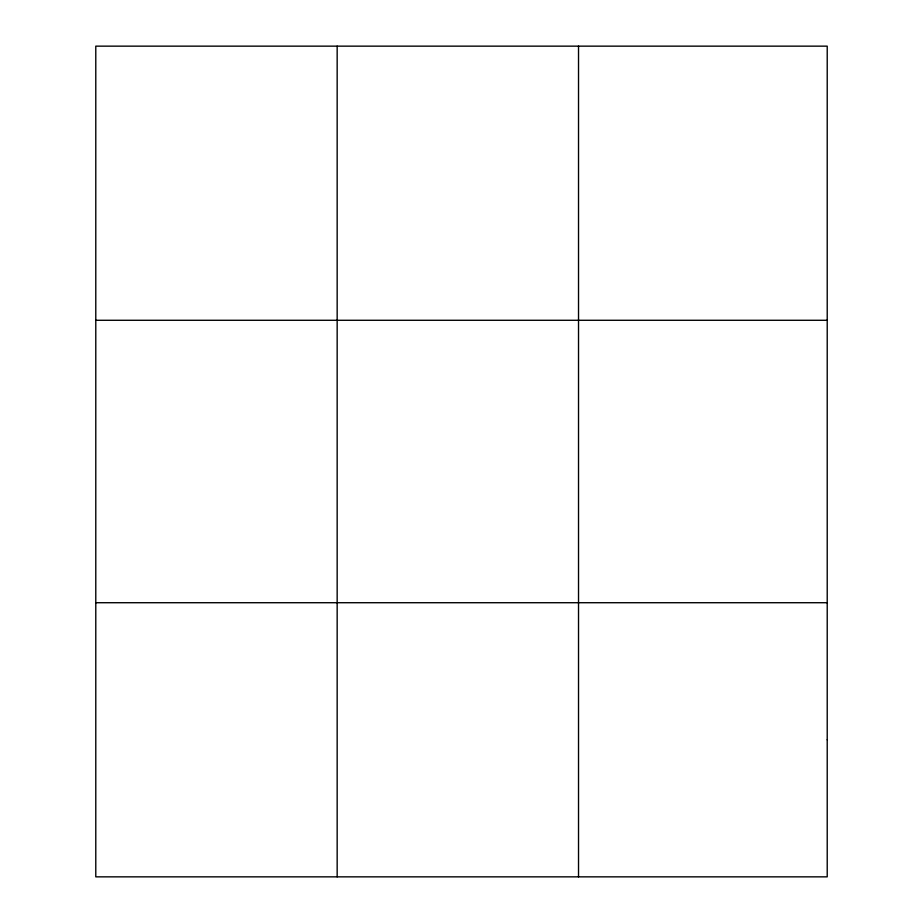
<?xml version="1.0" encoding="UTF-8"?>
<svg xmlns="http://www.w3.org/2000/svg" width="923" height="923" viewBox="0 0 923 923"><rect width="100%" height="100%" fill="white"/><g stroke="black" fill="none" stroke-linecap="round" stroke-linejoin="round"><path stroke-width="1.38" d="M337.16 46.15L337.16 876.85M578.525 46.15L578.525 876.85M95.784 320.281L827.216 320.281M95.784 602.719L827.216 602.719M827.216 739.785L827.216 876.85L95.784 876.85L95.784 46.15L827.216 46.15L827.216 739.785"/></g></svg>
